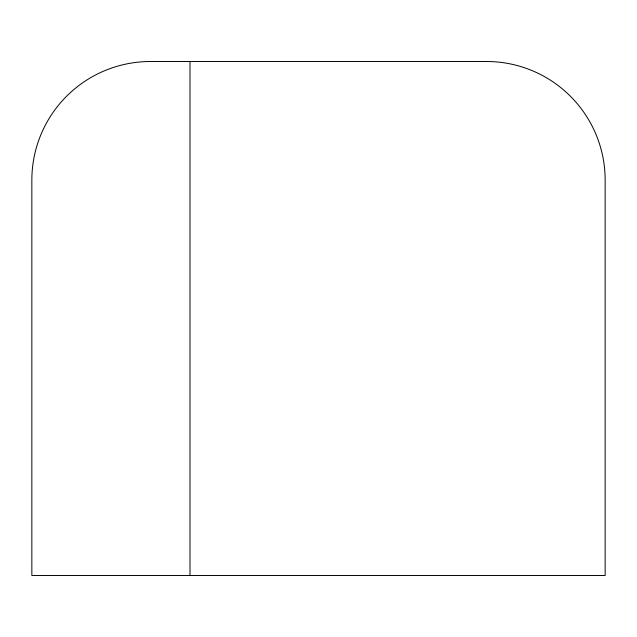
<?xml version="1.0" encoding="UTF-8"?>
<svg xmlns="http://www.w3.org/2000/svg" width="637" height="637" viewBox="0 0 637 637"><rect width="100%" height="100%" fill="white"/><g stroke="black" fill="none" stroke-linecap="round" stroke-linejoin="round"><path stroke-width="0.96" d="M190.001 61.502L190.001 575.498M486.533 61.502L150.467 61.502A118.617 118.617 0 0 0 31.85 180.12L31.85 575.498L605.15 575.498L605.15 180.12A118.617 118.617 0 0 0 486.533 61.502"/></g></svg>
